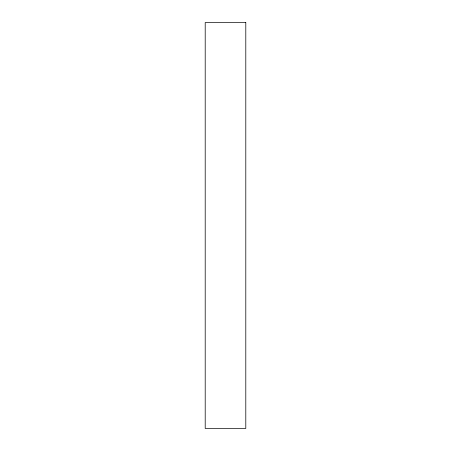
<?xml version="1.0" encoding="UTF-8"?>
<svg xmlns="http://www.w3.org/2000/svg" width="451" height="451" viewBox="0 0 451 451"><rect width="100%" height="100%" fill="white"/><g stroke="black" fill="none" stroke-linecap="round" stroke-linejoin="round"><path stroke-width="0.68" d="M245.795 22.55L205.205 22.55L205.205 428.45L245.795 428.45L245.795 22.55"/></g></svg>
